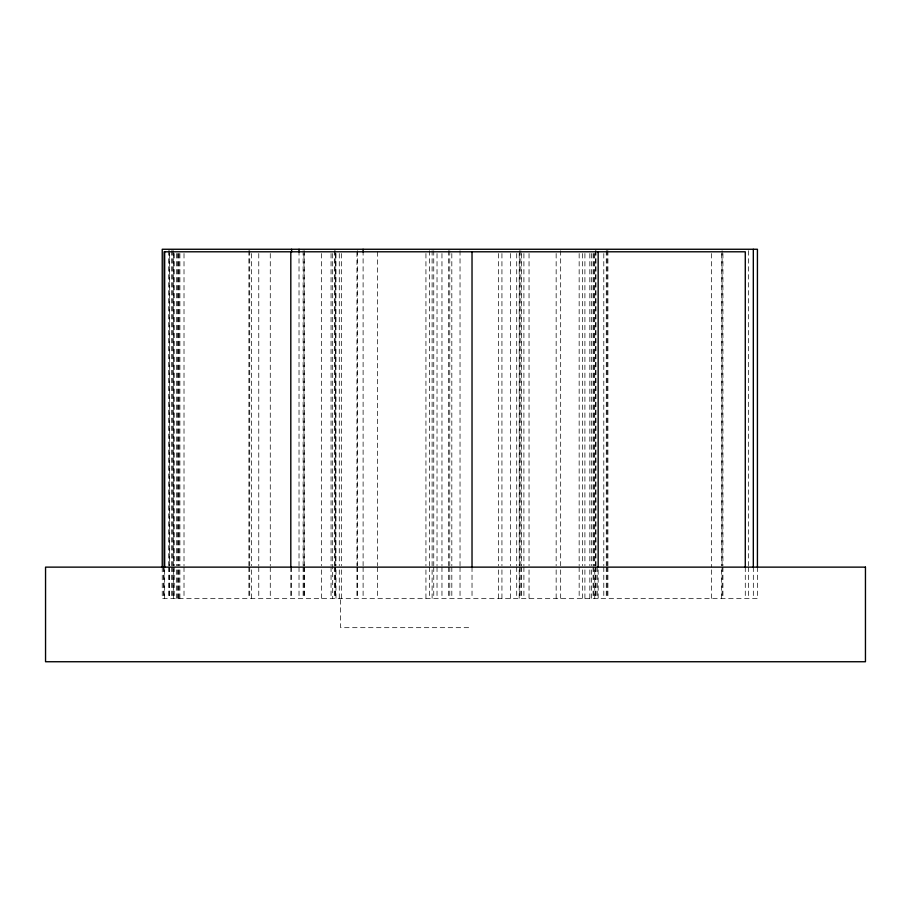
<?xml version="1.0" encoding="UTF-8"?>
<svg xmlns="http://www.w3.org/2000/svg" width="911" height="911" viewBox="0 0 911 911"><rect width="100%" height="100%" fill="white"/><g stroke="black" fill="none" stroke-linecap="round" stroke-linejoin="round"><path stroke-width="0.68" stroke-dasharray="4.55 3.42" d="M468.664 627.679L340.646 627.679L340.646 598.664M757.428 567.132L757.428 598.664L162.238 598.664L162.238 567.132M753.317 567.132L753.317 598.664M748.386 250.684L748.386 565.708M748.386 567.132L748.386 598.664M745.278 567.132L745.278 598.664M722.924 253.52L722.924 565.708M722.924 567.132L722.924 598.664M722.093 250.684L722.093 565.708M722.093 567.132L722.093 598.664M721.683 253.52L721.683 565.708M721.683 569.876L721.683 598.664M711.423 253.52L711.423 567.132M711.423 569.876L711.423 598.664M607.91 250.684L607.91 565.708M607.91 567.132L607.91 598.664M607.09 250.684L607.09 565.708M607.09 567.132L607.09 598.664M606.27 250.684L606.27 565.708M606.27 567.132L606.27 598.664M603.799 253.52L603.799 565.708M603.799 567.132L603.799 598.664M598.163 569.876L598.163 598.664M597.229 567.132L597.229 598.664M595.999 250.684L595.999 565.708M595.999 567.132L595.999 598.664M595.589 250.684L595.589 565.708M595.589 567.132L595.589 598.664M594.769 253.52L594.769 565.708M594.769 569.876L594.769 598.664M593.938 253.52L593.938 565.708M593.938 567.132L593.938 598.664M593.118 253.52L593.118 565.708M593.118 567.132L593.118 598.664M591.478 253.52L591.478 565.708M591.478 569.876L591.478 598.664M589.838 253.52L589.838 565.708M589.838 569.876L589.838 598.664M584.908 253.52L584.908 565.708M584.908 569.876L584.908 598.664M582.436 253.52L582.436 565.708M582.436 569.876L582.436 598.664M579.157 253.52L579.157 565.708M579.157 567.132L579.157 598.664M560.675 250.684L560.675 565.708M560.675 569.876L560.675 598.664M556.154 253.52L556.154 565.708M556.154 569.876L556.154 598.664M529.04 253.52L529.04 565.708M529.04 569.876L529.04 598.664M523.905 253.52L523.905 565.708M523.905 567.132L523.905 598.664M521.65 253.52L521.65 565.708M521.65 567.132L521.65 598.664M520.83 250.684L520.83 565.708M520.83 567.132L520.83 598.664M519.6 250.684L519.6 565.708M519.6 567.132L519.6 598.664M519.19 253.52L519.19 565.708M519.19 569.876L519.19 598.664M516.719 253.52L516.719 565.708M516.719 567.132L516.719 598.664M510.559 253.52L510.559 565.708M510.559 569.876L510.559 598.664M501.938 253.52L501.938 565.708M501.938 569.876L501.938 598.664M498.647 253.52L498.647 565.708M498.647 569.876L498.647 598.664M472.023 567.132L472.023 598.664M460.032 250.684L460.032 565.708M460.032 567.132L460.032 598.664M451.822 253.52L451.822 565.708M451.822 567.132L451.822 598.664M449.772 250.684L449.772 565.708M449.772 567.132L449.772 598.664M448.531 250.684L448.531 565.708M448.531 567.132L448.531 598.664M441.96 253.52L441.96 565.708M441.96 567.132L441.96 598.664M437.029 253.52L437.029 565.708M437.029 567.132L437.029 598.664M433.75 250.684L433.75 565.708M433.75 567.132L433.75 598.664M432.11 250.684L432.11 565.708M432.11 569.876L432.11 598.664M429.639 250.684L429.639 565.708M429.639 567.132L429.639 598.664M425.938 253.52L425.938 565.708M425.938 569.876L425.938 598.664M377.416 251.789L377.416 565.708M377.416 567.132L377.416 598.664M363.102 250.684L363.102 565.708M363.102 567.132L363.102 598.664M357.351 250.684L357.351 565.708M357.351 567.132L357.351 598.664M356.941 252.096L356.941 565.708M356.941 567.132L356.941 598.664M341.329 253.52L341.329 565.708M341.329 569.876L341.329 598.664M339.279 253.52L339.279 565.708M339.279 569.876L339.279 598.664M335.988 253.52L335.988 565.708M335.988 569.876L335.988 598.664M335.578 253.52L335.578 565.708M335.578 567.132L335.578 598.664M335.168 250.684L335.168 565.708M335.168 567.132L335.168 598.664M334.348 250.684L334.348 565.708M334.348 567.132L334.348 598.664M332.697 253.52L332.697 598.664M331.057 253.52L331.057 565.708M331.057 567.132L331.057 598.664M321.606 253.52L321.606 565.708M321.606 569.876L321.606 598.664M304.354 250.684L304.354 565.708M304.354 567.132L304.354 598.664M303.944 253.52L303.944 565.708M303.944 567.132L303.944 598.664M303.124 250.684L303.124 565.708M303.124 567.132L303.124 598.664M299.024 250.684L299.024 565.708M299.024 567.132L299.024 598.664M291.622 567.132L291.622 598.664M290.814 567.132L290.814 598.664M270.271 253.52L270.271 565.708M270.271 567.132L270.271 598.664M258.77 253.52L258.77 565.708M258.77 567.132L258.77 598.664M251.368 253.52L251.368 565.708M251.368 569.876L251.368 598.664M249.728 250.684L249.728 565.708M249.728 567.132L249.728 598.664M248.908 250.684L248.908 565.708M248.908 567.132L248.908 598.664M184.011 253.52L184.011 565.708M184.011 567.132L184.011 598.664M179.9 253.52L179.9 565.708M179.9 569.876L179.9 598.664M178.977 253.52L178.977 565.708M178.977 569.876L178.977 598.664M178.26 253.52L178.26 565.708M178.26 569.876L178.26 598.664M177.44 253.52L177.44 565.708M177.44 569.876L177.44 598.664M176.609 253.52L176.609 565.708M176.609 569.876L176.609 598.664M174.149 253.52L174.149 565.708M174.149 567.132L174.149 598.664M173.739 253.52L173.739 565.708M173.739 567.132L173.739 598.664M173.329 250.684L173.329 565.708M173.329 569.876L173.329 598.664M172.509 250.684L172.509 565.708M172.509 567.132L172.509 598.664M171.689 250.684L171.689 565.708M171.689 567.132L171.689 598.664M169.628 253.52L169.628 565.708M169.628 567.132L169.628 598.664M169.218 250.684L169.218 565.708M169.218 567.132L169.218 598.664M168.808 250.684L168.808 565.708M168.808 567.132L168.808 598.664M164.675 569.876L164.675 598.664M164.105 567.132L164.105 598.664M163.468 567.132L163.468 598.664"/><path stroke-width="1.37" d="M757.428 567.132L757.428 249.261L162.238 249.261L162.238 567.132M753.317 249.261L753.317 567.132M745.278 567.132L745.278 251.789L164.105 251.789L164.105 567.132M598.163 251.789L598.163 567.132M472.023 251.789L472.023 567.132M363.102 249.261L363.102 252.096M299.024 249.261L299.024 252.096M291.622 249.261L291.622 252.096M290.814 251.789L290.814 567.132M164.675 251.789L164.675 567.132M865.45 567.132L45.55 567.132L45.55 661.739L865.45 661.739L865.45 567.132"/></g></svg>
